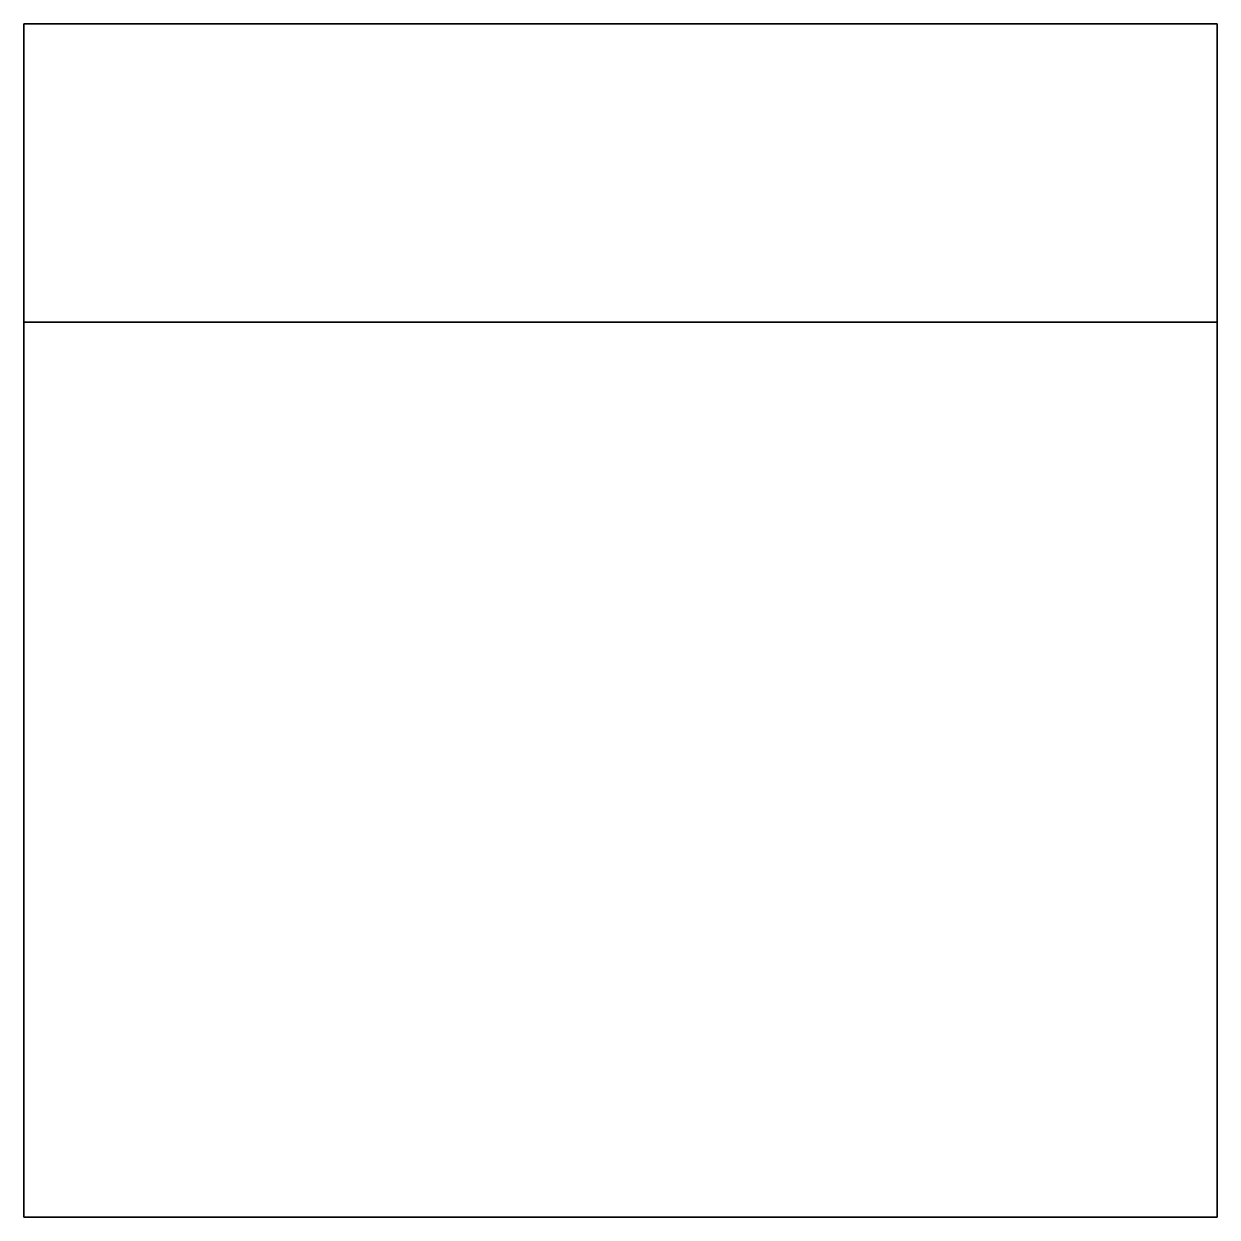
# Model space of a CAD drawing. Header units: metres. Extents: x -14 to 4, y -1.1 to 4.5.
# Drawn here: x 0 to 4, y 0 to 4 of the extents above; entities outside this region: 1.
import ezdxf

# ---------------------------------------------------------------- set-up
doc = ezdxf.new("R2010")
doc.units = ezdxf.units.M

msp = doc.modelspace()

# ---------------------------------------------------------------- linework, layer by layer
at = {"layer": 'SHOEBOX', "color": 43}
for points in [[(0, 1, 3), (0, 4, 3), (0, 4), (0, 1)], [(0, 4, 3), (1, 4, 3), (1, 4), (0, 4)], [(1, 4, 3), (4, 4, 3), (4, 4), (1, 4)], [(4, 4, 3), (4, 3, 3), (4, 3), (4, 4)], [(4, 3, 3), (4, 0, 3), (4, 0), (4, 3)], [(0, 0, 3), (0, 1, 3), (0, 1), (0, 0)], [(3, 0, 3), (0, 0, 3), (0, 0), (3, 0)], [(4, 0, 3), (3, 0, 3), (3, 0), (4, 0)]]:
    msp.add_3dface(points, dxfattribs=at)
at = {"layer": 'SHOEBOX', "color": 8}
for points in [[(4, 4), (4, 3), (0, 3), (0, 4)], [(4, 3), (4, 0), (0, 0), (0, 3)]]:
    msp.add_3dface(points, dxfattribs=at)
at = {"layer": 'SHOEBOX', "color": 15}
for points in [[(0, 4, 3), (0, 3, 3), (4, 3, 3), (4, 4, 3)], [(4, 0, 3), (4, 3, 3), (0, 3, 3), (0, 0, 3)]]:
    msp.add_3dface(points, dxfattribs=at)
at = {"layer": 'SHOEBOX', "color": 143}
for points in [[(1.551, 4, 2.449), (3.449, 4, 2.449), (3.449, 4, 0.551), (1.551, 4, 0.551)], [(0, 1.551, 2.449), (0, 3.449, 2.449), (0, 3.449, 0.551), (0, 1.551, 0.551)], [(4, 2.449, 2.449), (4, 0.551, 2.449), (4, 0.551, 0.551), (4, 2.449, 0.551)], [(2.449, 0, 2.449), (0.551, 0, 2.449), (0.551, 0, 0.551), (2.449, 0, 0.551)]]:
    msp.add_3dface(points, dxfattribs=at)

doc.saveas('drawing.dxf')
